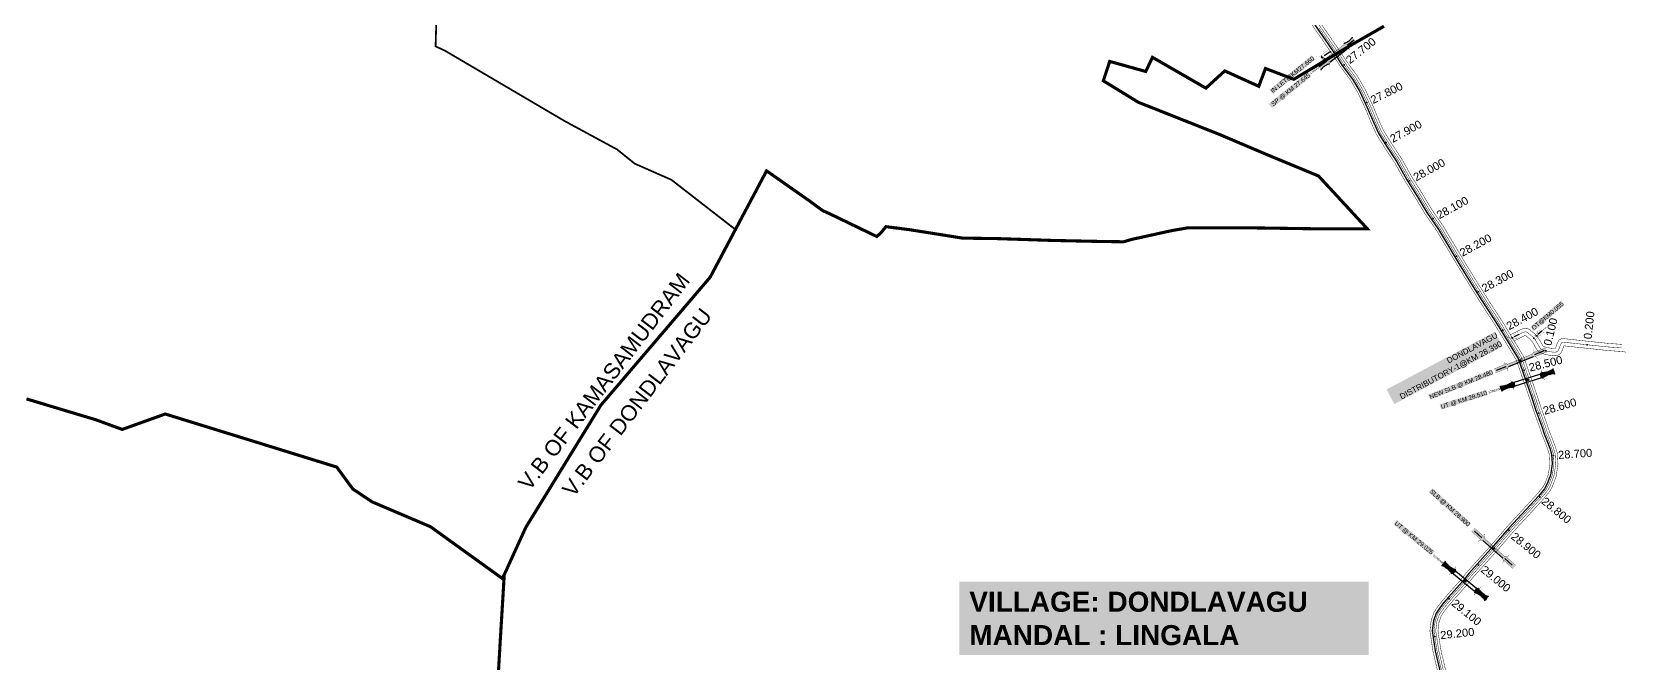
# Model space of a CAD drawing. Header units: inches. Extents: x 174104 to 230935, y 1583276 to 1631460.
# Drawn here: x 194907 to 198482, y 1603501 to 1604920 of the extents above; entities that cross this region are included whole.
import ezdxf
from ezdxf.enums import TextEntityAlignment as Align

# ---------------------------------------------------------------- set-up
doc = ezdxf.new("R2010")
doc.units = ezdxf.units.IN
doc.header["$LTSCALE"] = 15
doc.header["$MEASUREMENT"] = 0
doc.linetypes.add('ACAD_ISO02W100', pattern=[15, 12, -3])
doc.linetypes.add('HIDDEN2', pattern=[0.1875, 0.125, -0.0625])
for name, color, linetype in [('CANAL1', 7, 'Continuous'), ('CSMark', 72, 'Continuous'), ('STRUCTURE', 5, 'Continuous'), ('TEXT', 1, 'Continuous'), ('text2', 7, 'Continuous'), ('VB', 72, 'Continuous'), ('VILLAGE BOUNDRY', 5, 'Continuous')]:
    doc.layers.add(name, color=color, linetype=linetype)
doc.styles.get("Standard").update_dxf_attribs({"font": 'arial.ttf'})
doc.dimstyles.get("Standard").update_dxf_attribs({"dimtxt": 0.18, "dimasz": 0.18, "dimexe": 0.18, "dimexo": 0.0625, "dimgap": 0.09, "dimtad": 0, "dimtih": 1, "dimtoh": 1, "dimdec": 4, "dimzin": 0, "dimdsep": 46, "dimtxsty": 'Standard', "dimcen": 0.09, "dimadec": 0, "dimazin": 0, "dimtfac": 1, "dimtdec": 4, "dimtofl": 0, "dimtmove": 0, "dimatfit": 3, "dimfxl": 1, "dimtolj": 1, "dimtzin": 0, "dimarcsym": 0})

# ---------------------------------------------------------------- blocks, each defined once
blk = doc.blocks.new('SP')
at = {"layer": 'STRUCTURE'}
h = blk.add_hatch(dxfattribs=at)
h.set_pattern_fill('DASH', color=256, scale=8, style=0)
edge = h.paths.add_edge_path()
edge.add_spline(control_points=[(769825.7, 1706742.1), (769825.3, 1706741.8), (769823.8, 1706740.8), (769820.9, 1706740.3), (769817, 1706739.7), (769811.4, 1706738.9), (769804, 1706739.7), (769798.4, 1706741), (769795.6, 1706741.6)], knot_values=[0, 0, 0, 0, 1.613557, 5.24513, 8.624976, 13.470124, 22.190216, 30.746377, 30.746377, 30.746377, 30.746377], degree=3, periodic=0)
edge.add_line((769795.6, 1706741.6), (769792.6, 1706739.6))
edge.add_line((769792.6, 1706739.6), (769732.6, 1706739.6))
edge.add_line((769732.6, 1706739.6), (769729.6, 1706741.6))
edge.add_spline(control_points=[(769729.6, 1706741.6), (769726.9, 1706740.9), (769721.3, 1706739.5), (769713.9, 1706738.5), (769708.3, 1706739.1), (769704.4, 1706739.6), (769701.5, 1706740), (769700, 1706741), (769699.5, 1706741.3)], knot_values=[0, 0, 0, 0, 8.556161, 17.276253, 22.121402, 25.501247, 29.13282, 30.746377, 30.746377, 30.746377, 30.746377], degree=3, periodic=0)
edge.add_line((769699.5, 1706741.3), (769699.5, 1706722.1))
edge.add_spline(control_points=[(769699.5, 1706722.1), (769700, 1706722.4), (769701.4, 1706723.4), (769704.3, 1706724), (769708.2, 1706724.5), (769713.8, 1706725.3), (769721.2, 1706724.5), (769726.8, 1706723.3), (769729.6, 1706722.6)], knot_values=[0, 0, 0, 0, 1.613557, 5.24513, 8.624976, 13.470124, 22.190216, 30.746377, 30.746377, 30.746377, 30.746377], degree=3, periodic=0)
edge.add_line((769729.6, 1706722.6), (769732.6, 1706724.6))
edge.add_line((769732.6, 1706724.6), (769792.6, 1706724.6))
edge.add_line((769792.6, 1706724.6), (769795.6, 1706722.6))
edge.add_spline(control_points=[(769795.6, 1706722.6), (769798.4, 1706723.3), (769803.9, 1706724.8), (769811.3, 1706725.8), (769817, 1706725.1), (769820.9, 1706724.7), (769823.8, 1706724.2), (769825.2, 1706723.3), (769825.7, 1706723)], knot_values=[0, 0, 0, 0, 8.556161, 17.276253, 22.121402, 25.501247, 29.13282, 30.746377, 30.746377, 30.746377, 30.746377], degree=3, periodic=0)
edge.add_line((769825.7, 1706723), (769825.7, 1706742.1))
h.paths.add_polyline_path([(769764.2, 1706732.1, -1), (769761.1, 1706732.1, -1)], flags=0)
h.paths.add_polyline_path([(769761.1, 1706732.1, 1), (769764.2, 1706732.1, 1)], flags=16)
at = {"layer": 'STRUCTURE', "const_width": 0.628}
for points in [[(769726.6, 1706747.6), (769726.6, 1706743.6), (769732.6, 1706739.6), (769792.6, 1706739.6), (769798.6, 1706743.6), (769798.6, 1706747.6)], [(769726.6, 1706716.6), (769726.6, 1706720.6), (769732.6, 1706724.6), (769792.6, 1706724.6), (769798.6, 1706720.6), (769798.6, 1706716.6)]]:
    blk.add_lwpolyline(points, dxfattribs=at)
at = {"layer": 'STRUCTURE', "color": 3}
blk.add_lwpolyline([(769732.6, 1706724.6), (769792.6, 1706724.6)], dxfattribs=at)
blk.add_lwpolyline([(769732.6, 1706724.6), (769792.6, 1706724.6)], dxfattribs=at)
at = {"layer": 'STRUCTURE', "color": 0}
blk.add_circle((769762.6, 1706732.1), 1.55, dxfattribs=at)
at = {"layer": 'STRUCTURE'}
for points in [[(769699.5, 1706741.3), (769700.9, 1706740.5), (769704.4, 1706739.6), (769707.8, 1706739.2), (769712.6, 1706738.8), (769721.3, 1706739.7), (769729.6, 1706741.6)], [(769825.7, 1706742.1), (769824.3, 1706741.3), (769820.8, 1706740.3), (769817.5, 1706739.8), (769812.7, 1706739.2), (769804, 1706739.9), (769795.6, 1706741.6)], [(769699.5, 1706722.1), (769700.9, 1706723), (769704.4, 1706724), (769707.7, 1706724.5), (769712.5, 1706725), (769721.2, 1706724.4), (769729.6, 1706722.6)], [(769825.7, 1706723), (769824.3, 1706723.8), (769820.8, 1706724.7), (769817.4, 1706725.1), (769812.6, 1706725.5), (769803.9, 1706724.6), (769795.6, 1706722.6)]]:
    blk.add_spline(points, degree=3, dxfattribs=at)
at = {"layer": 'STRUCTURE', "color": 0}
blk.add_text('STREAM', height=5, dxfattribs=at).set_placement((769684.3, 1706732.1), align=Align.MIDDLE_CENTER)
for points in [[(769727.4, 1706732.1), (769700.8, 1706732.1)], [(769824.4, 1706732.1), (769800.5, 1706732.1)]]:
    blk.add_leader(points, dimstyle='Standard', override={"dimasz": 10, "dimgap": 0.09, "dimtad": 0}, dxfattribs=at)
blk = doc.blocks.new('UT')
at = {"layer": 'STRUCTURE'}
h = blk.add_hatch(dxfattribs=at)
h.set_pattern_fill('DASH', color=150, scale=8, angle=-39.6278, style=0)
h.set_pattern_definition([(320.372247933, (-4370.464, -6260.8811), (1.40800153113, 0.132407282), [1, -1])])
h.paths.add_polyline_path([(765163, 1700681.9), (765165.6, 1700680.6), (765167.2, 1700680.3), (765169.1, 1700680), (765172.4, 1700679.6), (765176.4, 1700679.3), (765179.5, 1700679.5), (765183.1, 1700679.9), (765187.7, 1700680.9), (765188.9, 1700681.2), (765193.1, 1700682.2), (765196.1, 1700680.2), (765196.1, 1700672.2), (765193.1, 1700670.2), (765190.5, 1700670.8), (765188.1, 1700671.3), (765185.5, 1700671.8), (765183.6, 1700672.1), (765181, 1700672.5), (765180.3, 1700672.5), (765178.5, 1700672.6), (765176.7, 1700672.6), (765174.6, 1700672.5), (765172.5, 1700672.3), (765170.4, 1700672), (765168.5, 1700671.7), (765166.1, 1700671.2), (765165, 1700670.8), (765163, 1700669.7)])
h.paths.add_polyline_path([(765259.1, 1700682.2), (765256.1, 1700680.2), (765256.1, 1700672.2), (765259.1, 1700670.2), (765261.9, 1700671), (765264.4, 1700671.6), (765266.4, 1700672), (765269.1, 1700672.5), (765272.7, 1700673), (765276.1, 1700673.1), (765278.6, 1700672.9), (765281.2, 1700672.7), (765283.9, 1700672.3), (765286.4, 1700671.9), (765288, 1700671.3), (765289.2, 1700670.6), (765289.1, 1700682.7), (765287.6, 1700681.8), (765285.7, 1700681.2), (765283, 1700680.7), (765281.2, 1700680.4), (765276.7, 1700679.9), (765272.7, 1700679.9), (765268.7, 1700680.3), (765264.8, 1700681), (765261.2, 1700681.7)])
at = {"layer": 'STRUCTURE', "color": 150, "const_width": 0.628}
for points in [[(765190.1, 1700688.2), (765190.1, 1700684.2), (765196.1, 1700680.2), (765256.1, 1700680.2), (765262.1, 1700684.2), (765262.1, 1700688.2)], [(765190.1, 1700664.2), (765190.1, 1700668.2), (765196.1, 1700672.2), (765256.1, 1700672.2), (765262.1, 1700668.2), (765262.1, 1700664.2)]]:
    blk.add_lwpolyline(points, dxfattribs=at)
at = {"layer": 'STRUCTURE', "color": 150}
for points in [[(765196.1, 1700680.2), (765256.1, 1700680.2)], [(765196.1, 1700672.2), (765256.1, 1700672.2)], [(765196.1, 1700672.2), (765256.1, 1700672.2)]]:
    blk.add_lwpolyline(points, dxfattribs=at)
at = {"layer": 'STRUCTURE', "color": 0}
blk.add_circle((765226.1, 1700676.2), 1.89, dxfattribs=at)
at = {"layer": 'STRUCTURE', "color": 150}
for points in [[(765163, 1700681.9), (765164.4, 1700681.1), (765167.9, 1700680.2), (765171.2, 1700679.8), (765176.1, 1700679.4), (765184.7, 1700680.3), (765193.1, 1700682.2)], [(765289.1, 1700682.7), (765287.8, 1700681.9), (765284.3, 1700680.9), (765280.9, 1700680.4), (765276.1, 1700679.8), (765267.4, 1700680.5), (765259.1, 1700682.2)], [(765163, 1700669.7), (765164.3, 1700670.6), (765167.8, 1700671.6), (765171.2, 1700672.1), (765176, 1700672.6), (765184.7, 1700672), (765193.1, 1700670.2)], [(765289.2, 1700670.6), (765287.8, 1700671.4), (765284.2, 1700672.3), (765280.9, 1700672.7), (765276.1, 1700673.1), (765267.4, 1700672.2), (765259.1, 1700670.2)]]:
    blk.add_spline(points, degree=3, dxfattribs=at)
at = {"layer": 'STRUCTURE', "color": 0}
blk.add_text('STREAM', height=5, dxfattribs=at).set_placement((765148.2, 1700675.8), align=Align.MIDDLE_CENTER)
for points in [[(765190.9, 1700676), (765164.2, 1700675.8)], [(765289.3, 1700676.7), (765265.4, 1700676.4)]]:
    blk.add_leader(points, dimstyle='Standard', override={"dimasz": 10, "dimgap": 0.09, "dimtad": 0}, dxfattribs=at)
blk = doc.blocks.new('SLB')
at = {"layer": 'STRUCTURE'}
h = blk.add_hatch(dxfattribs=at)
h.set_pattern_fill('DOTS', color=6, scale=20, angle=320.3722, style=0)
h.set_pattern_definition([(320.372247934, (-159.4327, -72.9564), (1.2786241598, 0.5641323054), [0, -1.25])])
h.paths.add_polyline_path([(769699.5, 1706871.1), (769699.5, 1706861.1), (769729.1, 1706861.1), (769732.1, 1706863.1), (769792.1, 1706863.1), (769795.1, 1706861.1), (769824.7, 1706861.1), (769824.7, 1706871.1), (769795.1, 1706871.1), (769792.1, 1706869.1), (769732.1, 1706869.1), (769729.1, 1706871.1)])
at = {"layer": 'STRUCTURE', "color": 6, "linetype": 'ACAD_ISO02W100', "ltscale": 0.5, "const_width": 0.5}
for points in [[(769699.5, 1706871.1), (769729.1, 1706871.1)], [(769699.5, 1706861.1), (769729.1, 1706861.1)], [(769795.1, 1706871.1), (769824.7, 1706871.1)], [(769795.1, 1706861.1), (769824.7, 1706861.1)]]:
    blk.add_lwpolyline(points, dxfattribs=at)
at = {"layer": 'STRUCTURE', "color": 6, "const_width": 0.628}
for points in [[(769726.1, 1706877.1), (769726.1, 1706873.1), (769732.1, 1706869.1), (769792.1, 1706869.1), (769798.1, 1706873.1), (769798.1, 1706877.1)], [(769726.1, 1706855.1), (769726.1, 1706859.1), (769732.1, 1706863.1), (769792.1, 1706863.1), (769798.1, 1706859.1), (769798.1, 1706855.1)]]:
    blk.add_lwpolyline(points, dxfattribs=at)
at = {"layer": 'STRUCTURE', "color": 6}
blk.add_lwpolyline([(769732.1, 1706863.1), (769792.1, 1706863.1)], dxfattribs=at)
blk.add_lwpolyline([(769732.1, 1706863.1), (769792.1, 1706863.1)], dxfattribs=at)
at = {"layer": 'STRUCTURE', "color": 0}
blk.add_circle((769762.1, 1706866.1), 1.24, dxfattribs=at)
for points in [[(769703.8, 1706866), (769726.7, 1706866)], [(769818.6, 1706865.8), (769795.7, 1706865.8)]]:
    blk.add_leader(points, dimstyle='Standard', override={"dimasz": 10, "dimgap": 0.09, "dimtad": 0}, dxfattribs=at)
blk = doc.blocks.new('OT')
at = {"layer": 'STRUCTURE', "color": 190}
for points, const_width in [([(769751.4, 1706595.8), (769729.4, 1706595.8)], 0.5), ([(769751.4, 1706579), (769729.4, 1706579)], 0.5), ([(769775.2, 1706601.8), (769775.2, 1706597.8), (769769.2, 1706593.8), (769761.8, 1706593.8), (769754.4, 1706593.8), (769748.4, 1706597.8), (769748.4, 1706601.8)], 0.5), ([(769748.4, 1706573), (769748.4, 1706577), (769754.4, 1706581), (769761.8, 1706581), (769761.8, 1706581), (769761.8, 1706581), (769769.2, 1706581), (769775.2, 1706577), (769775.2, 1706573)], 0.5), ([(769761.8, 1706593.8), (769761.8, 1706581)], 2.5)]:
    blk.add_lwpolyline(points, dxfattribs=dict(at, const_width=const_width))
at = {"layer": 'STRUCTURE', "color": 0}
blk.add_circle((769761.8, 1706587.4), 1.87, dxfattribs=at)
blk.add_leader([(769732.6, 1706587.4), (769753.8, 1706587.4)], dimstyle='Standard', override={"dimasz": 10, "dimgap": 0.09, "dimtad": 0}, dxfattribs=at)

msp = doc.modelspace()

# ---------------------------------------------------------------- linework, layer by layer
at = {"color": 3}
for p in [(198237.05052, 1604232.1169), (198255.78365, 1604181.56842), (198271.26475, 1604137.36903), (198296.56373, 1604063.03629), (198230.01627, 1603799.00688), (198195.22567, 1603758.69637), (198161.05504, 1603720.70047), (198130.67238, 1603685.42921), (198095.30978, 1603645.35088), (198062.73216, 1603560.59083)]:
    msp.add_point(p, dxfattribs=at)
at = {"layer": 'CANAL1', "color": 200, "const_width": 1}
for points in [[(197784.92263, 1604938.27717), (197834.99121, 1604865.82504), (197850.62422, 1604841.93264), (197873.61568, 1604810.97401), (197889.43344, 1604783.58764), (197905.65782, 1604749.77116), (197920.85218, 1604713.22791), (197931.39662, 1604689.85657), (197949.67717, 1604660.52088), (197972.94324, 1604625.281), (197995.38194, 1604585.17887), (198017.24215, 1604550.36247), (198040.88625, 1604510.90777), (198066.92831, 1604472.98523), (198117.34708, 1604388.93134), (198144.9528, 1604344.10585), (198169.75298, 1604304.89111), (198198.7141, 1604260.43786), (198245.48066, 1604183.69138), (198256.08317, 1604153.80972), (198276.96591, 1604093.18008), (198285.44385, 1604067.32922), (198298.57477, 1604030.97792), (198303.88491, 1604014.85453), (198310.07298, 1603999.58706), (198316.49922, 1603982.40008), (198320.6202, 1603969.29463), (198321.77146, 1603949.05951), (198318.07706, 1603924.62092), (198310.33544, 1603904.16382), (198305.42581, 1603895.82378), (198292.02122, 1603879.7027), (198226.19418, 1603808.36493), (198191.18561, 1603767.66324), (198135.17584, 1603705.38342), (198120.92651, 1603687.67334), (198089.68446, 1603652.6523), (198079.35701, 1603640.31289), (198071.2553, 1603630.00874), (198061.07046, 1603615.56889), (198054.60697, 1603596.61632), (198051.74769, 1603572.96203), (198058.63619, 1603527.65764), (198074.22012, 1603460.37616)], [(197799.73737, 1604948.50084), (197849.92879, 1604875.87096), (197865.39378, 1604852.23536), (197888.68432, 1604820.87399), (197905.36456, 1604791.99436), (197922.09418, 1604757.12484), (197937.36982, 1604720.38609), (197947.30938, 1604698.35543), (197964.82883, 1604670.24112), (197988.32876, 1604634.647), (198010.86806, 1604594.36513), (198032.58585, 1604559.77553), (198056.03975, 1604520.63823), (198082.07969, 1604482.71877), (198132.72892, 1604398.28066), (198160.2232, 1604353.63615), (198184.90102, 1604314.61489), (198213.9439, 1604270.03614), (198261.82134, 1604191.46662), (198273.07483, 1604159.75028), (198294.02809, 1604098.91592), (198302.46415, 1604073.19278), (198315.59123, 1604036.85208), (198320.79309, 1604021.05747), (198326.84702, 1604006.12094), (198333.52678, 1603988.25592), (198338.4638, 1603972.55537), (198339.84854, 1603948.21649), (198335.58894, 1603920.03908), (198326.62656, 1603896.35618), (198320.19819, 1603885.43622), (198305.56478, 1603867.8373), (198239.63582, 1603796.38907), (198204.70239, 1603755.77476), (198148.89016, 1603693.71458), (198134.66349, 1603676.03266), (198103.30554, 1603640.8817), (198093.33699, 1603628.97111), (198085.6947, 1603619.25126), (198077.27154, 1603607.30911), (198072.25103, 1603592.58768), (198069.91231, 1603573.23997), (198076.32781, 1603531.04636), (198091.75588, 1603464.43784)], [(198232.87526, 1604238.96874), (198247.01471, 1604246.15688), (198258.24144, 1604251.65146), (198264.46655, 1604253.7934), (198271.58012, 1604253.35182), (198277.06691, 1604249.71302), (198287.4343, 1604241.18769), (198295.53701, 1604231.97535), (198301.79236, 1604221.38339), (198305.14586, 1604215.23855), (198307.6871, 1604213.01978), (198311.78023, 1604211.45179), (198322.45273, 1604208.85494), (198330.82618, 1604207.8754), (198333.48661, 1604208.0829), (198333.6602, 1604208.20294), (198334.89815, 1604210.58958), (198338.09389, 1604219.90873), (198342.21069, 1604227.3272), (198349.13907, 1604230.89037), (198357.26954, 1604229.83886), (198410.03157, 1604224.15555), (198450.9818, 1604219.79868), (198483.73689, 1604217.37286)], [(198241.22579, 1604225.26506), (198254.15729, 1604231.83912), (198264.38456, 1604236.84454), (198266.45003, 1604237.55523), (198267.53909, 1604236.83298), (198276.2737, 1604229.65031), (198282.52699, 1604222.54065), (198287.87764, 1604213.48061), (198292.47014, 1604205.06545), (198299.3069, 1604199.09622), (198307.00777, 1604196.14621), (198319.62127, 1604193.07706), (198330.51582, 1604191.8026), (198339.03539, 1604192.4671), (198346.0318, 1604197.30506), (198349.64785, 1604204.27642), (198352.77011, 1604213.38127), (198353.23934, 1604214.22683), (198355.38646, 1604213.94914), (198408.32843, 1604208.24645), (198449.5442, 1604203.86132), (198482.06111, 1604201.45314), (198492.96219, 1604199.96324)]]:
    msp.add_lwpolyline(points, dxfattribs=at)
at = {"layer": 'CANAL1', "color": 5}
msp.add_lwpolyline([(197789.03784, 1604941.11707), (197839.14054, 1604868.61557), (197854.72688, 1604844.79451), (197877.80141, 1604813.724), (197893.85875, 1604785.92284), (197910.22348, 1604751.81385), (197925.44041, 1604715.21629), (197935.81683, 1604692.21736), (197953.88596, 1604663.22095), (197977.21699, 1604627.88266), (197999.68364, 1604587.73061), (198021.50429, 1604552.97721), (198045.09556, 1604513.61068), (198071.13703, 1604475.68899), (198121.61981, 1604391.52837), (198149.19458, 1604346.75315), (198173.96077, 1604307.59216), (198202.9446, 1604263.10405), (198250.01974, 1604185.85117), (198260.80307, 1604155.45988), (198281.70541, 1604094.77337), (198290.17171, 1604068.95799), (198303.30156, 1604032.60963), (198308.58163, 1604016.57757), (198314.73243, 1604001.40203), (198321.2291, 1603984.0267), (198325.57676, 1603970.20039), (198326.79287, 1603948.82534), (198322.94147, 1603923.34819), (198314.86075, 1603901.99503), (198309.52925, 1603892.93835), (198295.78332, 1603876.40676), (198229.92797, 1603805.0383), (198194.94027, 1603764.36089), (198138.98537, 1603702.14207), (198124.74234, 1603684.43982), (198093.46809, 1603649.38269), (198083.24034, 1603637.1624), (198075.26625, 1603627.02055), (198065.57076, 1603613.27451), (198059.5081, 1603595.49725), (198056.79342, 1603573.03924), (198063.55053, 1603528.59895), (198079.09117, 1603461.5044)], dxfattribs=at)
at = {"layer": 'CANAL1', "color": 5, "const_width": 1}
msp.add_lwpolyline([(197795.62216, 1604945.66093), (197845.77946, 1604873.08043), (197861.29112, 1604849.37349), (197884.49859, 1604818.124), (197900.93925, 1604789.65916), (197917.52852, 1604755.08215), (197932.78159, 1604718.39771), (197942.88917, 1604695.99464), (197960.62004, 1604667.54105), (197984.05501, 1604632.04534), (198006.56636, 1604591.81339), (198028.32371, 1604557.16079), (198051.83044, 1604517.93532), (198077.87097, 1604480.01501), (198128.45619, 1604395.68363), (198155.98142, 1604350.98885), (198180.69323, 1604311.91384), (198209.7134, 1604267.36995), (198257.28226, 1604189.30683), (198268.35493, 1604158.10012), (198289.28859, 1604097.32263), (198297.73629, 1604071.56401), (198310.86444, 1604035.22037), (198316.09637, 1604019.33443), (198322.18757, 1604004.30597), (198328.7969, 1603986.6293), (198333.50724, 1603971.64961), (198334.82713, 1603948.45066), (198330.72453, 1603921.31181), (198322.10125, 1603898.52497), (198316.09475, 1603888.32165), (198301.80268, 1603871.13324), (198235.90203, 1603799.7157), (198200.94773, 1603759.07711), (198145.08063, 1603696.95593), (198130.84766, 1603679.26618), (198099.52191, 1603644.15131), (198089.45366, 1603632.1216), (198081.68375, 1603622.23945), (198072.77124, 1603609.60349), (198067.3499, 1603593.70675), (198064.86658, 1603573.16276), (198071.41347, 1603530.10505), (198086.88483, 1603463.3096)], dxfattribs=at)
at = {"layer": 'CANAL1', "color": 1, "linetype": 'HIDDEN2', "ltscale": 4, "const_width": 1}
for points in [[(197802.72134, 1604928.35214), (197842.46, 1604870.848), (197858.009, 1604847.084), (197881.15, 1604815.924), (197897.399, 1604787.791), (197913.876, 1604753.448), (197929.111, 1604716.807), (197939.353, 1604694.106), (197957.253, 1604665.381), (197980.636, 1604629.964), (198003.125, 1604589.772), (198024.914, 1604555.069), (198048.463, 1604515.773), (198074.504, 1604477.852), (198125.038, 1604393.606), (198152.588, 1604348.871), (198161.16454, 1604335.30954), (198177.327, 1604309.753), (198206.329, 1604265.237), (198253.651, 1604187.579), (198264.579, 1604156.78), (198285.497, 1604096.048), (198293.954, 1604070.261), (198296.56373, 1604063.03629), (198307.083, 1604033.915), (198312.339, 1604017.956), (198318.46, 1604002.854), (198325.013, 1603985.328), (198329.542, 1603970.925), (198330.81, 1603948.638), (198326.833, 1603922.33), (198318.481, 1603900.26), (198312.812, 1603890.63), (198298.793, 1603873.77), (198232.915, 1603802.377), (198230.01627, 1603799.00688), (198197.944, 1603761.719), (198142.033, 1603699.549), (198127.795, 1603681.853), (198096.495, 1603646.767), (198086.347, 1603634.642), (198078.475, 1603624.63), (198069.171, 1603611.439), (198063.429, 1603594.602), (198060.83, 1603573.101), (198067.482, 1603529.352), (198082.988, 1603462.407)], [(198237.05052, 1604232.1169), (198250.586, 1604238.998), (198261.313, 1604244.248), (198265.562, 1604245.71), (198268.945, 1604245.5), (198272.303, 1604243.273), (198281.854, 1604235.419), (198289.032, 1604227.258), (198294.835, 1604217.432), (198298.808, 1604210.152), (198303.497, 1604206.058), (198309.394, 1604203.799), (198321.037, 1604200.966), (198330.671, 1604199.839), (198336.261, 1604200.275), (198339.846, 1604202.754), (198342.273, 1604207.433), (198345.432, 1604216.645), (198348.028, 1604221.323), (198350.583, 1604222.637), (198356.328, 1604221.894), (198409.18, 1604216.201), (198450.263, 1604211.83), (198482.899, 1604209.413)]]:
    msp.add_lwpolyline(points, dxfattribs=at)
at = {"layer": 'CANAL1', "color": 1, "ltscale": 4, "const_width": 1}
msp.add_lwpolyline([(198291.4537, 1604236.56973), (198313.54502, 1604255.88)], dxfattribs=at)
at = {"layer": 'text2', "color": 2, "linetype": 'Continuous'}
for p in [(197828.44045, 1604875.30437), (197842.06152, 1604871.42463), (197859.02844, 1604845.71129), (197909.971, 1604761.5872), (197953.42597, 1604671.52242), (198006.14969, 1604584.95463), (198059.17676, 1604500.17179), (198111.59547, 1604416.01649), (198161.16454, 1604335.30954), (198405.61458, 1604216.58505), (198312.43774, 1604203.05839)]:
    msp.add_point(p, dxfattribs=at)
at = {"layer": 'text2', "color": 3, "linetype": 'Continuous'}
for p in [(198161.18717, 1604335.27376), (198216.04626, 1604249.29045), (198263.59369, 1604159.55695), (198329.72479, 1603967.71227), (198299.05589, 1603874.08617)]:
    msp.add_point(p, dxfattribs=at)
at = {"layer": 'text2', "color": 3}
msp.add_point((198285.443, 1604231.3385, 1), dxfattribs=at)
at = {"layer": 'VILLAGE BOUNDRY', "linetype": 'HIDDEN2', "ltscale": 20}
for points, const_width in [([(195816.90058, 1604946.04674), (195815.10316, 1604887.59669), (195836.54428, 1604877.60474), (196105.3109, 1604719.63476), (196223.48542, 1604655.64541), (196263.00559, 1604623.82847), (196345.53786, 1604587.48934), (196489.60732, 1604475.60519)], 4), ([(195955.73946, 1603466.77907), (195960.80662, 1603555.0581), (195964.78766, 1603619.60333), (195969.58907, 1603699.6056), (196017.98116, 1603805.76085), (196186.80565, 1604080.50066), (196432.75099, 1604368.43004), (196559.63187, 1604607.60265), (196658.79011, 1604538.09301), (196685.60293, 1604518.30399), (196700.10405, 1604511.84544), (196742.45794, 1604491.42232), (196807.58448, 1604459.91876), (196817.18341, 1604468.55205), (196828.04586, 1604482.07681), (196879.76539, 1604475.54011), (197000.68464, 1604456.319), (197078.37558, 1604455.26711), (197202.58481, 1604451.15071), (197310.14846, 1604448.83613), (197362.75414, 1604448.12324), (197381.25834, 1604453.52815), (197472.46986, 1604473.55719), (197506.55304, 1604479.33017), (197660.09397, 1604479.27664), (197794.57955, 1604477.314), (197911.17331, 1604477.09773), (197801.24236, 1604596.01218), (197679.89183, 1604646.32416), (197579.74234, 1604688.91282), (197459.01813, 1604736.81419), (197395.9718, 1604761.77051), (197317.12879, 1604810.10421), (197331.51981, 1604853.71139), (197412.54064, 1604831.04663), (197427.67898, 1604862.86917), (197547.87086, 1604793.644), (197590.25469, 1604832.36232), (197666.75322, 1604797.7062), (197681.94439, 1604837.82266), (197745.54568, 1604813.5116), (197863.18521, 1604883.81384), (197948.56695, 1604932.84788)], 7), ([(195969.58907, 1603699.6056), (195964.42039, 1603691.59546), (195803.63956, 1603807.44736), (195672.35506, 1603863.2929), (195628.89837, 1603892.28503), (195592.78736, 1603941.54652), (195375.49989, 1604008.8153), (195207.00299, 1604060.86471), (195110.17668, 1604026.15364), (195051.65431, 1604047.65507), (194894.85663, 1604094.83015)], 7)]:
    msp.add_lwpolyline(points, dxfattribs=dict(at, const_width=const_width))

# ---------------------------------------------------------------- block references
at = {"layer": 'STRUCTURE', "color": 0}
for name, p, xscale, yscale, zscale, rotation in [('SP', (541575.26732, 147014.20703), 0.7999999999999999, 0.7999999999999999, 0.7999999999999999, 37.5429936483027), ('OT', (-38060.53624, 2893972.01392), 0.7, 0.7, 0.7, 214.6467004591126), ('OT', (-103957.33467, 2608131.70931), 0.5599999999999999, 0.5599999999999999, 0.5599999999999999, 221.033699272384), ('OT', (134930.36125, 2650727.23876), 0.5599999999999999, 0.5599999999999999, 0.5599999999999999, 207.7397400204682)]:
    msp.add_blockref(name, p, dxfattribs=dict(at, xscale=xscale, yscale=yscale, zscale=zscale, rotation=rotation))
for name, p, rotation in [('SLB', (136106.55726, -267198.39372), 22.37229742672209), ('UT', (-19934.95332, -247957.81846), 17.50617611580776), ('SLB', (-1516437.25853, 851454.94578), 317.9641214058543), ('UT', (-1473220.69585, 776367.38815), 320.5609388369228)]:
    msp.add_blockref(name, p, dxfattribs=dict(at, rotation=rotation))

# ---------------------------------------------------------------- texts
at = {"layer": 'CSMark', "color": 1}
for s, rotation, p in [('27.700', 38.43307426, (197866.34309, 1604854.12785, 96)), ('27.800', 26.50359572, (197919.91381, 1604765.72385, 96)), ('27.900', 28.62357485, (197963.88502, 1604678.04829, 96)), ('28.000', 28.62357485, (198016.39763, 1604591.57744, 96)), ('28.100', 28.62357485, (198068.72366, 1604506.5632, 96)), ('28.200', 28.62357485, (198120.82536, 1604422.15007, 96)), ('28.300', 28.62357485, (198170.30907, 1604341.98692, 96)), ('28.400', 28.62357485, (198225.8462, 1604256.83517, 96)), ('0.200', 83.85203911, (198406.33745, 1604229.18007)), ('0.100', 76.32442369, (198315.59067, 1604215.25885)), ('28.500', 14.13938932, (198274.81995, 1604164.84657, 96)), ('28.600', 15.88892233, (198306.95525, 1604067.53364, 96)), ('28.700', 3.95143997, (198340.07138, 1603968.72659, 96)), ('28.800', 320.75183074, (198306.63943, 1603868.48218, 96)), ('28.900', 320.75183074, (198238.19065, 1603789.40242, 96)), ('29.000', 320.75183074, (198170.22236, 1603714.54014, 96)), ('29.100', 320.75183074, (198104.4771, 1603639.19055, 96)), ('29.200', 6.09590617, (198075.13968, 1603563.3025, 96))]:
    msp.add_text(s, height=18, rotation=rotation, dxfattribs=at).set_placement(p, align=Align.MIDDLE_LEFT)
at = {"layer": 'STRUCTURE', "color": 5, "attachment_point": 1, "bg_fill": 1, "box_fill_scale": 1.1, "bg_fill_color": 7, "bg_fill_true_color": 16777215, "bg_fill_transparency": 0}
for s, insert, char_height, width, rotation in [('IN LET@KM27.660', (197692.28699, 1604789.86412), 10, 120.7684857, 38.97348844), (' SP @ KM 27.645', (197690.55342, 1604758.02466), 10, 111.5665757, 38.97348844), ('OT@KM0.055', (198279.08646, 1604256.39147), 10, 89.0358799, 40.37295517), ('\\pi149.02412;{\\C1;DONDLAVAGU \\P\\pi17.96;DISTRIBUTORY-1@KM 28.390}', (197956.03889, 1604115.4532), 13, 273.3133445, 28.04126571), ('NEW SLB @ KM 28.480 ', (198049.42073, 1604103.48378), 10, 151.8189632, 21.93085138), ('UT @ KM 28.510 ', (198075.05119, 1604081.6637), 10, 107.5624829, 17.50617612), ('SLB @ KM 28.900', (198057.37863, 1603892.46059), 10, 115.3455662, 317.96412141), ('UT @ KM 29.025', (197977.40199, 1603820.75272), 10, 107.6716235, 320.56093884)]:
    msp.add_mtext(s, dxfattribs=dict(at, insert=insert, char_height=char_height, width=width, rotation=rotation))
at = {"layer": 'TEXT', "insert": (197015.68261, 1603661.25356), "char_height": 45, "width": 875.4943383, "attachment_point": 1, "bg_fill": 1, "box_fill_scale": 1.5, "bg_fill_color": 50, "bg_fill_transparency": 0}
msp.add_mtext('{\\fArial|b1|i0|c0|p34;\\C5;VILLAGE: DONDLAVAGU\\PMANDAL : LINGALA}', dxfattribs=at)
at = {"layer": 'VB', "color": 1}
for s, p in [('V.B OF KAMASAMUDRAM', (196012.15091, 1603896.78085)), ('V.B OF DONDLAVAGU', (196111.29586, 1603882.11958))]:
    msp.add_text(s, height=35, rotation=52.5550359, dxfattribs=at).set_placement(p, align=Align.MIDDLE_LEFT)

doc.saveas('drawing.dxf')
